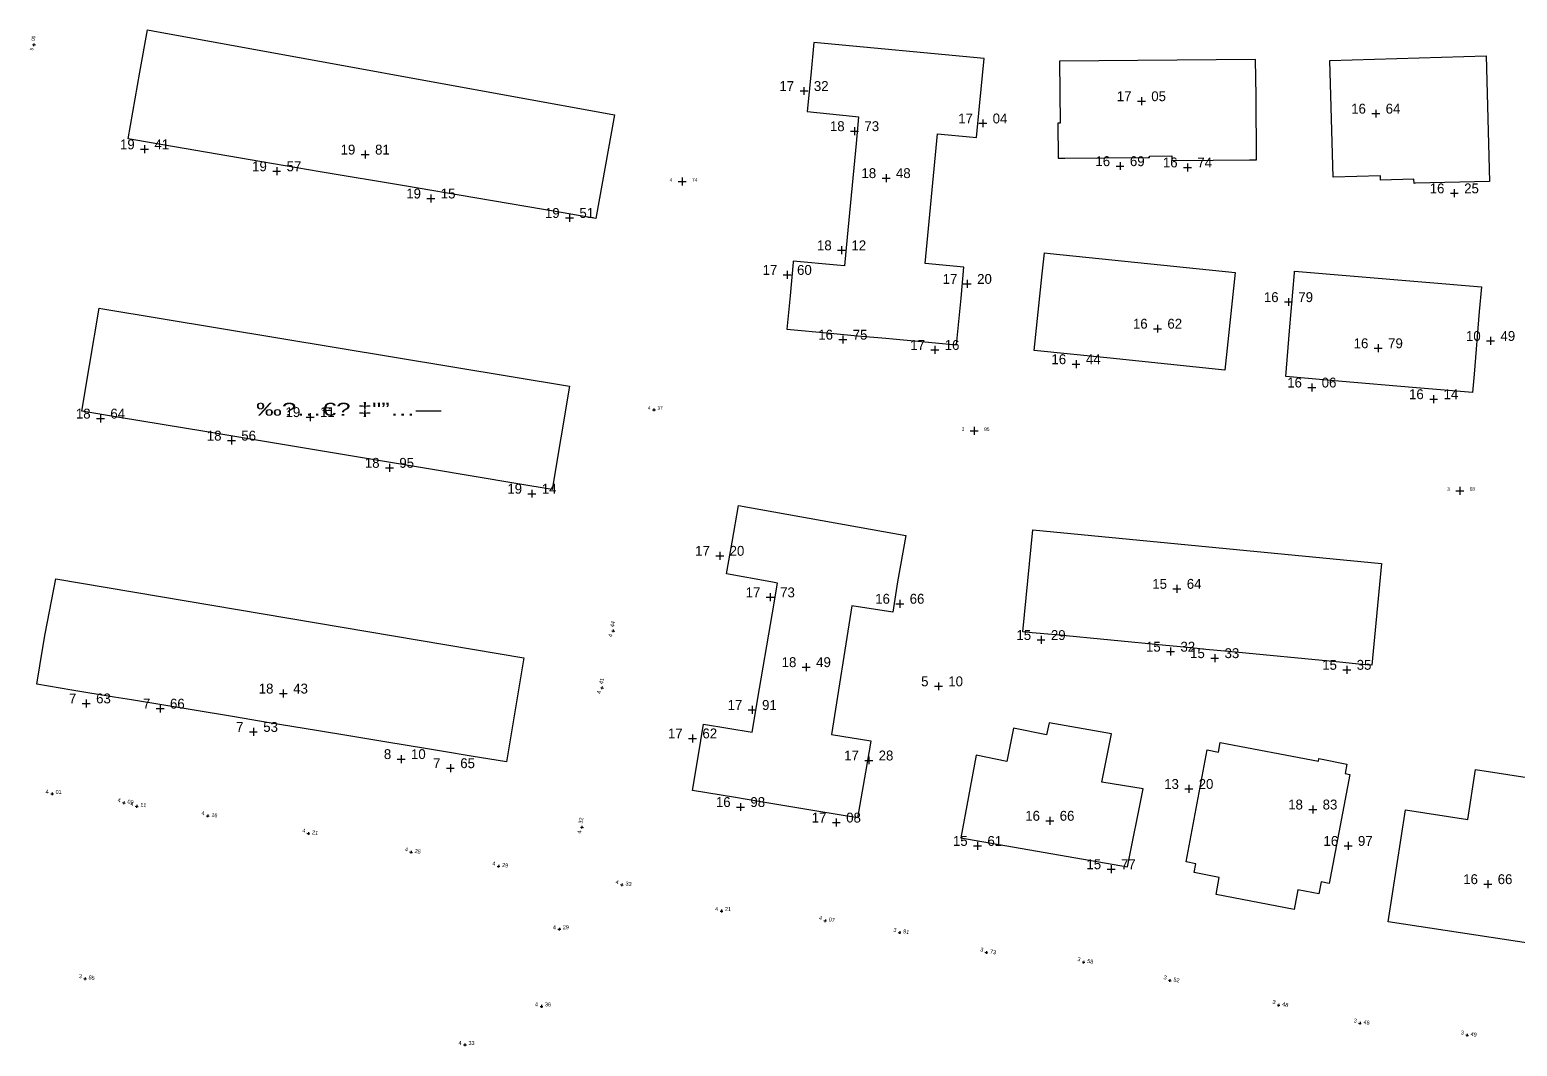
# Model space of a CAD drawing. Header units: inches. Extents: x 254505 to 255520, y 808954 to 809980.
# Drawn here: x 255251.5 to 255401.9, y 809770.6 to 809873.4 of the extents above; entities that cross this region are included whole.
import ezdxf
from ezdxf.enums import TextEntityAlignment as Align

# ---------------------------------------------------------------- set-up
doc = ezdxf.new("R2010")
doc.units = ezdxf.units.IN
doc.header["$MEASUREMENT"] = 0
for name, color, linetype in [('2202', 1, 'Continuous'), ('building levels', 6, 'Continuous'), ('orig buildings', 3, 'Continuous'), ('street levels', 5, 'Continuous')]:
    doc.layers.add(name, color=color, linetype=linetype)
doc.styles.add('hebtxt', font='hebtxt')

# ---------------------------------------------------------------- blocks, each defined once
blk = doc.blocks.new('1505')
for points in [[(-0.4, 0), (0.4, 0)], [(0, 0.4), (0, -0.4)]]:
    blk.add_lwpolyline(points)
at = {"style": 'hebtxt'}
blk.add_attdef('METER', text='', height=2, dxfattribs=at).set_placement((-1, 0), align=Align.RIGHT)
blk.add_attdef('CENTIMETER', (1, 0), '', height=2, dxfattribs=at)
blk = doc.blocks.new('1503')
for points in [[(-0.4, 0), (0.4, 0)], [(0, 0.4), (0, -0.4)]]:
    blk.add_lwpolyline(points)
at = {"style": 'hebtxt'}
blk.add_attdef('METER', text='', height=2, dxfattribs=at).set_placement((-1, 0), align=Align.RIGHT)
blk.add_attdef('CENTIMETER', (1, 0), '', height=2, dxfattribs=at)
blk = doc.blocks.new('2202')
at = {"style": 'hebtxt'}
blk.add_attdef('BLDG_CH', text='', height=2, dxfattribs=at).set_placement((0, 1), align=Align.CENTER)

msp = doc.modelspace()

# ---------------------------------------------------------------- linework, layer by layer
at = {"layer": 'orig buildings'}
for points, elevation in [([(255345.65, 809791.65), (255362.49, 809788.72), (255364.09, 809796.6), (255359.91, 809797.29), (255360.9, 809802.17), (255354.58, 809803.26), (255354.33, 809802.06), (255350.99, 809802.74), (255350.3, 809799.37), (255347.21, 809800), (255345.65, 809791.65)], 17.96), ([(255384.97, 809798.06), (255382.88, 809787.02), (255382.08, 809787.18), (255381.85, 809785.97), (255379.74, 809786.37), (255379.37, 809784.41), (255371.46, 809785.92), (255371.79, 809787.64), (255369.26, 809788.12), (255369.43, 809789.03), (255368.42, 809789.22), (255370.57, 809800.53), (255371.71, 809800.32), (255371.89, 809801.28), (255381.81, 809799.4), (255381.86, 809799.65), (255384.68, 809799.11), (255384.5, 809798.15), (255384.97, 809798.06)], 20.08), ([(255390.61, 809794.46), (255396.91, 809793.49), (255397.68, 809798.54), (255407.05, 809797.11), (255406.05, 809790.6), (255405.35, 809790.71), (255403.49, 809780.91), (255388.87, 809783.15), (255390.61, 809794.46)], 16.87)]:
    msp.add_lwpolyline(points, close=True, dxfattribs=dict(at, elevation=elevation))
for points in [[(255310.64, 809864.76, 20.9), (255308.73, 809854.27, 20.9), (255305.22, 809854.88, 20.89), (255296.51, 809856.37, 20.89), (255289.38, 809857.58, 20.88), (255280.88, 809859.01, 20.87), (255273.77, 809860.22, 20.86), (255264.97, 809861.72, 20.86), (255261.45, 809862.34, 20.85), (255262.63, 809869.08, 20.86), (255263.39, 809873.37, 20.86), (255263.95, 809873.27, 20.86), (255310.64, 809864.76, 20.9)], [(255328.07, 809843.1, 18.7), (255332.46, 809842.69, 18.65), (255335.2, 809842.43, 18.62), (255338.05, 809842.17, 18.59), (255338.76, 809842.1, 18.58), (255341.3, 809841.86, 18.56), (255345.22, 809841.49, 18.51), (255345.67, 809846.24, 18.71), (255345.97, 809849.35, 18.84), (255342.04, 809849.73, 18.81), (255343.29, 809862.86, 18.79), (255346.91, 809862.51, 18.79), (255347.25, 809862.48, 18.79), (255347.55, 809865.66, 18.73), (255348, 809870.47, 18.64), (255330.8, 809872.09, 18.57), (255330.48, 809868.77, 18.66), (255330.12, 809865.09, 18.75), (255334.68, 809864.64, 18.73), (255335.31, 809864.58, 18.73), (255335.06, 809861.87, 18.73), (255334.17, 809852.38, 18.73), (255333.9, 809849.5, 18.73), (255333.1, 809849.57, 18.74), (255328.71, 809849.98, 18.78), (255328.7, 809849.86, 18.78), (255328.39, 809846.47, 18.74), (255328.07, 809843.1, 18.7)], [(255375.46, 809870.38, 18.04), (255355.62, 809870.19, 18.06), (255355.68, 809863.93, 18.22), (255355.45, 809863.93, 18.19), (255355.48, 809860.37, 18.22), (255356.17, 809860.38, 18.22), (255360.24, 809860.42, 18.21), (255364.58, 809860.46, 18.2), (255364.73, 809860.46, 18.2), (255364.73, 809860.59, 19.7), (255367, 809860.61, 19.74), (255367, 809860.14, 17.55), (255371.18, 809860.18, 17.82), (255374.83, 809860.21, 18.05), (255375.56, 809860.22, 18.1), (255375.5, 809866.66, 18.06), (255375.46, 809870.38, 18.04)], [(255399.11, 809858.04, 17.78), (255391.59, 809857.84, 17.84), (255391.48, 809857.83, 17.84), (255391.47, 809858.26, 17.84), (255388.09, 809858.16, 17.68), (255388.08, 809858.61, 17.68), (255383.3, 809858.48, 17.64), (255382.97, 809870.28, 17.73), (255398.76, 809870.72, 17.78)], [(255372.36, 809838.95, 17.47), (255360.75, 809840.15, 17.03), (255353.08, 809840.94, 16.73), (255353.87, 809848.67, 17.39), (255354.1, 809850.82, 17.57), (255354.68, 809850.76, 17.57), (255373.39, 809848.81, 17.55)], [(255397.39, 809836.69, 17.68), (255391.31, 809837.2, 17.71), (255384.2, 809837.8, 17.75), (255378.5, 809838.29, 17.78), (255378.89, 809842.91, 17.85), (255379.39, 809848.8, 17.95), (255379.4, 809848.97, 17.95), (255398.29, 809847.37, 17.7), (255398.08, 809844.88, 17.7), (255397.55, 809838.54, 17.68), (255397.39, 809836.69, 17.68)], [(255306.07, 809837.32, 20.45), (255304.34, 809826.88, 19.76), (255300.87, 809827.45, 19.75), (255291.83, 809828.96, 19.72), (255284.93, 809830.11, 19.69), (255276.64, 809831.49, 19.66), (255269.19, 809832.73, 19.63), (255260.59, 809834.16, 19.6), (255256.77, 809834.79, 19.59), (255257.54, 809839.4, 19.98), (255258.51, 809845.22, 20.47), (255258.9, 809845.16, 20.47), (255306.07, 809837.32, 20.45)], [(255339.26, 809817.55, 18.09), (255338.77, 809814.46, 17.76), (255334.62, 809815.11, 18.54), (255332.58, 809802.08, 18.46), (255336.56, 809801.45, 18.37), (255336.52, 809801.23, 18.36), (255336, 809798.29, 18.14), (255335.19, 809793.65, 17.81), (255331.3, 809794.3, 17.95), (255325.23, 809795.33, 18.16), (255322.86, 809795.72, 18.24), (255318.52, 809796.44, 18.4), (255319.09, 809799.82, 18.49), (255319.64, 809803.13, 18.59), (255324.54, 809802.32, 18.48), (255324.68, 809803.11, 18.48), (255325.09, 809805.56, 18.49), (255326.59, 809814.4, 18.52), (255327.1, 809817.41, 18.53), (255326.44, 809817.53, 18.51), (255321.94, 809818.33, 18.4), (255322.52, 809821.55, 18.38), (255323.18, 809825.26, 18.35), (255340.1, 809822.23, 18.58)], [(255387.21, 809809.09, 16.88), (255386.21, 809809.19, 16.87), (255383.95, 809809.4, 16.86), (255372.73, 809810.48, 16.77), (255370.42, 809810.7, 16.75), (255368.93, 809810.85, 16.74), (255366.37, 809811.09, 16.72), (255355.26, 809812.16, 16.64), (255352.85, 809812.39, 16.62), (255351.93, 809812.48, 16.61), (255352.92, 809822.79, 16.81), (255388.2, 809819.4, 16.69)], [(255299.7, 809799.32, 19.65), (255296.13, 809799.91, 19.66), (255293.34, 809800.37, 19.66), (255291.73, 809800.64, 19.67), (255287.4, 809801.36, 19.68), (255283.97, 809801.92, 19.69), (255280.49, 809802.5, 19.69), (255275.7, 809803.29, 19.71), (255272.01, 809803.9, 19.71), (255268.12, 809804.54, 19.72), (255261.8, 809805.59, 19.74), (255260.05, 809805.88, 19.74), (255255.75, 809806.59, 19.75), (255252.2, 809807.18, 19.76), (255252.82, 809810.9, 19.72), (255253.05, 809812.27, 19.71), (255254.14, 809817.85, 4.37), (255301.45, 809809.84, 19.68), (255299.7, 809799.32, 19.65)]]:
    msp.add_polyline3d(points, close=True, dxfattribs=at)

# ---------------------------------------------------------------- block references
at = {"layer": '2202'}
ref = msp.add_blockref('2202', (255274.39, 809834.34), dxfattribs=at)
ref.add_attrib('BLDG_CH', '‰\x8e…€\x8c ‡"”…—', dxfattribs={"layer": '0', "height": 1.3, "style": 'hebtxt', "width": 1.642489}).set_placement((255274.39, 809834.34), (255293.11, 809834.34), align=Align.FIT)
at = {"layer": 'building levels'}
ref = msp.add_blockref('1505', (255329.79, 809867.18, 17.32), dxfattribs=at)
ref.add_attrib('METER', '17', dxfattribs={"layer": '0', "height": 1, "style": 'hebtxt'}).set_placement((255328.79, 809867.18, 17.32), align=Align.RIGHT)
ref.add_attrib('CENTIMETER', '32', (255330.79, 809867.18, 17.32), dxfattribs={"layer": '0', "height": 1, "style": 'hebtxt'})
ref = msp.add_blockref('1505', (255363.91, 809866.15, 17.05), dxfattribs=at)
ref.add_attrib('METER', '17', dxfattribs={"layer": '0', "height": 1, "style": 'hebtxt'}).set_placement((255362.91, 809866.15, 17.05), align=Align.RIGHT)
ref.add_attrib('CENTIMETER', '05', (255364.91, 809866.15, 17.05), dxfattribs={"layer": '0', "height": 1, "style": 'hebtxt'})
ref = msp.add_blockref('1505', (255387.61, 809864.89, 16.64), dxfattribs=at)
ref.add_attrib('METER', '16', dxfattribs={"layer": '0', "height": 1, "style": 'hebtxt'}).set_placement((255386.61, 809864.89, 16.64), align=Align.RIGHT)
ref.add_attrib('CENTIMETER', '64', (255388.61, 809864.89, 16.64), dxfattribs={"layer": '0', "height": 1, "style": 'hebtxt'})
ref = msp.add_blockref('1505', (255347.87, 809863.91, 17.04), dxfattribs=at)
ref.add_attrib('METER', '17', dxfattribs={"layer": '0', "height": 1, "style": 'hebtxt'}).set_placement((255346.87, 809863.9, 17.04), align=Align.RIGHT)
ref.add_attrib('CENTIMETER', '04', (255348.87, 809863.9, 17.04), dxfattribs={"layer": '0', "height": 1, "style": 'hebtxt'})
ref = msp.add_blockref('1505', (255334.9, 809863.12, 18.73), dxfattribs=at)
ref.add_attrib('METER', '18', dxfattribs={"layer": '0', "height": 1, "style": 'hebtxt'}).set_placement((255333.9, 809863.12, 18.73), align=Align.RIGHT)
ref.add_attrib('CENTIMETER', '73', (255335.9, 809863.12, 18.73), dxfattribs={"layer": '0', "height": 1, "style": 'hebtxt'})
ref = msp.add_blockref('1505', (255263.11, 809861.29, 19.41), dxfattribs=at)
ref.add_attrib('METER', '19', dxfattribs={"layer": '0', "height": 1, "style": 'hebtxt'}).set_placement((255262.11, 809861.28, 19.41), align=Align.RIGHT)
ref.add_attrib('CENTIMETER', '41', (255264.11, 809861.28, 19.41), dxfattribs={"layer": '0', "height": 1, "style": 'hebtxt'})
ref = msp.add_blockref('1505', (255285.42, 809860.75, 19.81), dxfattribs=at)
ref.add_attrib('METER', '19', dxfattribs={"layer": '0', "height": 1, "style": 'hebtxt'}).set_placement((255284.42, 809860.75, 19.81), align=Align.RIGHT)
ref.add_attrib('CENTIMETER', '81', (255286.42, 809860.75, 19.81), dxfattribs={"layer": '0', "height": 1, "style": 'hebtxt'})
ref = msp.add_blockref('1505', (255276.47, 809859.06, 19.57), dxfattribs=at)
ref.add_attrib('METER', '19', dxfattribs={"layer": '0', "height": 1, "style": 'hebtxt'}).set_placement((255275.47, 809859.06, 19.57), align=Align.RIGHT)
ref.add_attrib('CENTIMETER', '57', (255277.47, 809859.06, 19.57), dxfattribs={"layer": '0', "height": 1, "style": 'hebtxt'})
ref = msp.add_blockref('1505', (255361.75, 809859.59, 16.69), dxfattribs=at)
ref.add_attrib('METER', '16', dxfattribs={"layer": '0', "height": 1, "style": 'hebtxt'}).set_placement((255360.75, 809859.58, 16.69), align=Align.RIGHT)
ref.add_attrib('CENTIMETER', '69', (255362.75, 809859.58, 16.69), dxfattribs={"layer": '0', "height": 1, "style": 'hebtxt'})
ref = msp.add_blockref('1505', (255368.57, 809859.45, 16.74), dxfattribs=at)
ref.add_attrib('METER', '16', dxfattribs={"layer": '0', "height": 1, "style": 'hebtxt'}).set_placement((255367.57, 809859.45, 16.74), align=Align.RIGHT)
ref.add_attrib('CENTIMETER', '74', (255369.57, 809859.45, 16.74), dxfattribs={"layer": '0', "height": 1, "style": 'hebtxt'})
ref = msp.add_blockref('1505', (255338.09, 809858.37, 18.48), dxfattribs=at)
ref.add_attrib('METER', '18', dxfattribs={"layer": '0', "height": 1, "style": 'hebtxt'}).set_placement((255337.09, 809858.37, 18.48), align=Align.RIGHT)
ref.add_attrib('CENTIMETER', '48', (255339.09, 809858.37, 18.48), dxfattribs={"layer": '0', "height": 1, "style": 'hebtxt'})
ref = msp.add_blockref('1505', (255292.06, 809856.31, 19.15), dxfattribs=at)
ref.add_attrib('METER', '19', dxfattribs={"layer": '0', "height": 1, "style": 'hebtxt'}).set_placement((255291.06, 809856.31, 19.15), align=Align.RIGHT)
ref.add_attrib('CENTIMETER', '15', (255293.06, 809856.31, 19.15), dxfattribs={"layer": '0', "height": 1, "style": 'hebtxt'})
ref = msp.add_blockref('1505', (255395.55, 809856.84, 16.25), dxfattribs=at)
ref.add_attrib('METER', '16', dxfattribs={"layer": '0', "height": 1, "style": 'hebtxt'}).set_placement((255394.55, 809856.83, 16.25), align=Align.RIGHT)
ref.add_attrib('CENTIMETER', '25', (255396.55, 809856.83, 16.25), dxfattribs={"layer": '0', "height": 1, "style": 'hebtxt'})
ref = msp.add_blockref('1505', (255306.08, 809854.35, 19.51), dxfattribs=at)
ref.add_attrib('METER', '19', dxfattribs={"layer": '0', "height": 1, "style": 'hebtxt'}).set_placement((255305.08, 809854.34, 19.51), align=Align.RIGHT)
ref.add_attrib('CENTIMETER', '51', (255307.08, 809854.34, 19.51), dxfattribs={"layer": '0', "height": 1, "style": 'hebtxt'})
ref = msp.add_blockref('1505', (255333.59, 809851.07, 18.12), dxfattribs=at)
ref.add_attrib('METER', '18', dxfattribs={"layer": '0', "height": 1, "style": 'hebtxt'}).set_placement((255332.59, 809851.07, 18.12), align=Align.RIGHT)
ref.add_attrib('CENTIMETER', '12', (255334.59, 809851.07, 18.12), dxfattribs={"layer": '0', "height": 1, "style": 'hebtxt'})
ref = msp.add_blockref('1505', (255328.09, 809848.59, 17.6), dxfattribs=at)
ref.add_attrib('METER', '17', dxfattribs={"layer": '0', "height": 1, "style": 'hebtxt'}).set_placement((255327.09, 809848.58, 17.6), align=Align.RIGHT)
ref.add_attrib('CENTIMETER', '60', (255329.09, 809848.58, 17.6), dxfattribs={"layer": '0', "height": 1, "style": 'hebtxt'})
ref = msp.add_blockref('1505', (255346.3, 809847.67, 17.2), dxfattribs=at)
ref.add_attrib('METER', '17', dxfattribs={"layer": '0', "height": 1, "style": 'hebtxt'}).set_placement((255345.3, 809847.67, 17.2), align=Align.RIGHT)
ref.add_attrib('CENTIMETER', '20', (255347.3, 809847.67, 17.2), dxfattribs={"layer": '0', "height": 1, "style": 'hebtxt'})
ref = msp.add_blockref('1505', (255378.78, 809845.84, 16.79), dxfattribs=at)
ref.add_attrib('METER', '16', dxfattribs={"layer": '0', "height": 1, "style": 'hebtxt'}).set_placement((255377.78, 809845.83, 16.79), align=Align.RIGHT)
ref.add_attrib('CENTIMETER', '79', (255379.78, 809845.83, 16.79), dxfattribs={"layer": '0', "height": 1, "style": 'hebtxt'})
ref = msp.add_blockref('1505', (255365.54, 809843.14, 16.62), dxfattribs=at)
ref.add_attrib('METER', '16', dxfattribs={"layer": '0', "height": 1, "style": 'hebtxt'}).set_placement((255364.54, 809843.14, 16.62), align=Align.RIGHT)
ref.add_attrib('CENTIMETER', '62', (255366.54, 809843.14, 16.62), dxfattribs={"layer": '0', "height": 1, "style": 'hebtxt'})
ref = msp.add_blockref('1505', (255333.72, 809842.04, 16.75), dxfattribs=at)
ref.add_attrib('METER', '16', dxfattribs={"layer": '0', "height": 1, "style": 'hebtxt'}).set_placement((255332.72, 809842.03, 16.75), align=Align.RIGHT)
ref.add_attrib('CENTIMETER', '75', (255334.72, 809842.03, 16.75), dxfattribs={"layer": '0', "height": 1, "style": 'hebtxt'})
ref = msp.add_blockref('1505', (255343.02, 809840.99, 17.16), dxfattribs=at)
ref.add_attrib('METER', '17', dxfattribs={"layer": '0', "height": 1, "style": 'hebtxt'}).set_placement((255342.02, 809840.99, 17.16), align=Align.RIGHT)
ref.add_attrib('CENTIMETER', '16', (255344.02, 809840.99, 17.16), dxfattribs={"layer": '0', "height": 1, "style": 'hebtxt'})
ref = msp.add_blockref('1505', (255387.86, 809841.16, 16.79), dxfattribs=at)
ref.add_attrib('METER', '16', dxfattribs={"layer": '0', "height": 1, "style": 'hebtxt'}).set_placement((255386.86, 809841.16, 16.79), align=Align.RIGHT)
ref.add_attrib('CENTIMETER', '79', (255388.86, 809841.16, 16.79), dxfattribs={"layer": '0', "height": 1, "style": 'hebtxt'})
ref = msp.add_blockref('1505', (255399.22, 809841.91, 10.49), dxfattribs=at)
ref.add_attrib('METER', '10', dxfattribs={"layer": '0', "height": 1, "style": 'hebtxt'}).set_placement((255398.22, 809841.9, 10.49), align=Align.RIGHT)
ref.add_attrib('CENTIMETER', '49', (255400.22, 809841.9, 10.49), dxfattribs={"layer": '0', "height": 1, "style": 'hebtxt'})
ref = msp.add_blockref('1505', (255357.3, 809839.55, 16.44), dxfattribs=at)
ref.add_attrib('METER', '16', dxfattribs={"layer": '0', "height": 1, "style": 'hebtxt'}).set_placement((255356.3, 809839.55, 16.44), align=Align.RIGHT)
ref.add_attrib('CENTIMETER', '44', (255358.3, 809839.55, 16.44), dxfattribs={"layer": '0', "height": 1, "style": 'hebtxt'})
ref = msp.add_blockref('1505', (255381.14, 809837.19, 16.06), dxfattribs=at)
ref.add_attrib('METER', '16', dxfattribs={"layer": '0', "height": 1, "style": 'hebtxt'}).set_placement((255380.14, 809837.19, 16.06), align=Align.RIGHT)
ref.add_attrib('CENTIMETER', '06', (255382.14, 809837.19, 16.06), dxfattribs={"layer": '0', "height": 1, "style": 'hebtxt'})
ref = msp.add_blockref('1505', (255393.46, 809836.01, 16.14), dxfattribs=at)
ref.add_attrib('METER', '16', dxfattribs={"layer": '0', "height": 1, "style": 'hebtxt'}).set_placement((255392.46, 809836.01, 16.14), align=Align.RIGHT)
ref.add_attrib('CENTIMETER', '14', (255394.46, 809836.01, 16.14), dxfattribs={"layer": '0', "height": 1, "style": 'hebtxt'})
ref = msp.add_blockref('1505', (255258.65, 809834.05, 18.64), dxfattribs=at)
ref.add_attrib('METER', '18', dxfattribs={"layer": '0', "height": 1, "style": 'hebtxt'}).set_placement((255257.65, 809834.05, 18.64), align=Align.RIGHT)
ref.add_attrib('CENTIMETER', '64', (255259.65, 809834.05, 18.64), dxfattribs={"layer": '0', "height": 1, "style": 'hebtxt'})
ref = msp.add_blockref('1505', (255279.85, 809834.2, 19.11), dxfattribs=at)
ref.add_attrib('METER', '19', dxfattribs={"layer": '0', "height": 1, "style": 'hebtxt'}).set_placement((255278.85, 809834.2, 19.11), align=Align.RIGHT)
ref.add_attrib('CENTIMETER', '11', (255280.85, 809834.2, 19.11), dxfattribs={"layer": '0', "height": 1, "style": 'hebtxt'})
ref = msp.add_blockref('1505', (255271.89, 809831.82, 18.56), dxfattribs=at)
ref.add_attrib('METER', '18', dxfattribs={"layer": '0', "height": 1, "style": 'hebtxt'}).set_placement((255270.89, 809831.82, 18.56), align=Align.RIGHT)
ref.add_attrib('CENTIMETER', '56', (255272.89, 809831.82, 18.56), dxfattribs={"layer": '0', "height": 1, "style": 'hebtxt'})
ref = msp.add_blockref('1505', (255287.87, 809829.07, 18.95), dxfattribs=at)
ref.add_attrib('METER', '18', dxfattribs={"layer": '0', "height": 1, "style": 'hebtxt'}).set_placement((255286.87, 809829.07, 18.95), align=Align.RIGHT)
ref.add_attrib('CENTIMETER', '95', (255288.87, 809829.07, 18.95), dxfattribs={"layer": '0', "height": 1, "style": 'hebtxt'})
ref = msp.add_blockref('1505', (255302.28, 809826.45, 19.14), dxfattribs=at)
ref.add_attrib('METER', '19', dxfattribs={"layer": '0', "height": 1, "style": 'hebtxt'}).set_placement((255301.28, 809826.45, 19.14), align=Align.RIGHT)
ref.add_attrib('CENTIMETER', '14', (255303.28, 809826.45, 19.14), dxfattribs={"layer": '0', "height": 1, "style": 'hebtxt'})
ref = msp.add_blockref('1505', (255321.27, 809820.17, 17.2), dxfattribs=at)
ref.add_attrib('METER', '17', dxfattribs={"layer": '0', "height": 1, "style": 'hebtxt'}).set_placement((255320.27, 809820.17, 17.2), align=Align.RIGHT)
ref.add_attrib('CENTIMETER', '20', (255322.27, 809820.17, 17.2), dxfattribs={"layer": '0', "height": 1, "style": 'hebtxt'})
ref = msp.add_blockref('1505', (255367.5, 809816.83, 15.64), dxfattribs=at)
ref.add_attrib('METER', '15', dxfattribs={"layer": '0', "height": 1, "style": 'hebtxt'}).set_placement((255366.5, 809816.83, 15.64), align=Align.RIGHT)
ref.add_attrib('CENTIMETER', '64', (255368.5, 809816.83, 15.64), dxfattribs={"layer": '0', "height": 1, "style": 'hebtxt'})
ref = msp.add_blockref('1505', (255326.38, 809815.98, 17.73), dxfattribs=at)
ref.add_attrib('METER', '17', dxfattribs={"layer": '0', "height": 1, "style": 'hebtxt'}).set_placement((255325.38, 809815.97, 17.73), align=Align.RIGHT)
ref.add_attrib('CENTIMETER', '73', (255327.38, 809815.97, 17.73), dxfattribs={"layer": '0', "height": 1, "style": 'hebtxt'})
ref = msp.add_blockref('1505', (255339.48, 809815.32, 16.66), dxfattribs=at)
ref.add_attrib('METER', '16', dxfattribs={"layer": '0', "height": 1, "style": 'hebtxt'}).set_placement((255338.48, 809815.32, 16.66), align=Align.RIGHT)
ref.add_attrib('CENTIMETER', '66', (255340.48, 809815.32, 16.66), dxfattribs={"layer": '0', "height": 1, "style": 'hebtxt'})
ref = msp.add_blockref('1505', (255353.76, 809811.66, 15.29), dxfattribs=at)
ref.add_attrib('METER', '15', dxfattribs={"layer": '0', "height": 1, "style": 'hebtxt'}).set_placement((255352.76, 809811.65, 15.29), align=Align.RIGHT)
ref.add_attrib('CENTIMETER', '29', (255354.76, 809811.65, 15.29), dxfattribs={"layer": '0', "height": 1, "style": 'hebtxt'})
ref = msp.add_blockref('1505', (255366.86, 809810.48, 15.32), dxfattribs=at)
ref.add_attrib('METER', '15', dxfattribs={"layer": '0', "height": 1, "style": 'hebtxt'}).set_placement((255365.86, 809810.47, 15.32), align=Align.RIGHT)
ref.add_attrib('CENTIMETER', '32', (255367.86, 809810.47, 15.32), dxfattribs={"layer": '0', "height": 1, "style": 'hebtxt'})
ref = msp.add_blockref('1505', (255371.32, 809809.82, 15.33), dxfattribs=at)
ref.add_attrib('METER', '15', dxfattribs={"layer": '0', "height": 1, "style": 'hebtxt'}).set_placement((255370.32, 809809.82, 15.33), align=Align.RIGHT)
ref.add_attrib('CENTIMETER', '33', (255372.32, 809809.82, 15.33), dxfattribs={"layer": '0', "height": 1, "style": 'hebtxt'})
ref = msp.add_blockref('1505', (255330.02, 809808.91, 18.49), dxfattribs=at)
ref.add_attrib('METER', '18', dxfattribs={"layer": '0', "height": 1, "style": 'hebtxt'}).set_placement((255329.02, 809808.91, 18.49), align=Align.RIGHT)
ref.add_attrib('CENTIMETER', '49', (255331.02, 809808.91, 18.49), dxfattribs={"layer": '0', "height": 1, "style": 'hebtxt'})
ref = msp.add_blockref('1505', (255384.68, 809808.64, 15.35), dxfattribs=at)
ref.add_attrib('METER', '15', dxfattribs={"layer": '0', "height": 1, "style": 'hebtxt'}).set_placement((255383.68, 809808.64, 15.35), align=Align.RIGHT)
ref.add_attrib('CENTIMETER', '35', (255385.68, 809808.64, 15.35), dxfattribs={"layer": '0', "height": 1, "style": 'hebtxt'})
ref = msp.add_blockref('1505', (255277.14, 809806.24, 18.43), dxfattribs=at)
ref.add_attrib('METER', '18', dxfattribs={"layer": '0', "height": 1, "style": 'hebtxt'}).set_placement((255276.14, 809806.24, 18.43), align=Align.RIGHT)
ref.add_attrib('CENTIMETER', '43', (255278.14, 809806.24, 18.43), dxfattribs={"layer": '0', "height": 1, "style": 'hebtxt'})
ref = msp.add_blockref('1505', (255343.38, 809806.97, 5.1), dxfattribs=at)
ref.add_attrib('METER', '5', dxfattribs={"layer": '0', "height": 1, "style": 'hebtxt'}).set_placement((255342.38, 809806.97, 5.1), align=Align.RIGHT)
ref.add_attrib('CENTIMETER', '10', (255344.38, 809806.97, 5.1), dxfattribs={"layer": '0', "height": 1, "style": 'hebtxt'})
ref = msp.add_blockref('1505', (255257.21, 809805.24, 7.63), dxfattribs=at)
ref.add_attrib('METER', '7', dxfattribs={"layer": '0', "height": 1, "style": 'hebtxt'}).set_placement((255256.21, 809805.24, 7.63), align=Align.RIGHT)
ref.add_attrib('CENTIMETER', '63', (255258.21, 809805.24, 7.63), dxfattribs={"layer": '0', "height": 1, "style": 'hebtxt'})
ref = msp.add_blockref('1505', (255264.68, 809804.72, 7.66), dxfattribs=at)
ref.add_attrib('METER', '7', dxfattribs={"layer": '0', "height": 1, "style": 'hebtxt'}).set_placement((255263.68, 809804.71, 7.66), align=Align.RIGHT)
ref.add_attrib('CENTIMETER', '66', (255265.68, 809804.71, 7.66), dxfattribs={"layer": '0', "height": 1, "style": 'hebtxt'})
ref = msp.add_blockref('1505', (255324.55, 809804.59, 17.91), dxfattribs=at)
ref.add_attrib('METER', '17', dxfattribs={"layer": '0', "height": 1, "style": 'hebtxt'}).set_placement((255323.55, 809804.58, 17.91), align=Align.RIGHT)
ref.add_attrib('CENTIMETER', '91', (255325.55, 809804.58, 17.91), dxfattribs={"layer": '0', "height": 1, "style": 'hebtxt'})
ref = msp.add_blockref('1505', (255274.11, 809802.36, 7.53), dxfattribs=at)
ref.add_attrib('METER', '7', dxfattribs={"layer": '0', "height": 1, "style": 'hebtxt'}).set_placement((255273.11, 809802.36, 7.53), align=Align.RIGHT)
ref.add_attrib('CENTIMETER', '53', (255275.11, 809802.36, 7.53), dxfattribs={"layer": '0', "height": 1, "style": 'hebtxt'})
ref = msp.add_blockref('1505', (255318.52, 809801.7, 17.62), dxfattribs=at)
ref.add_attrib('METER', '17', dxfattribs={"layer": '0', "height": 1, "style": 'hebtxt'}).set_placement((255317.52, 809801.7, 17.62), align=Align.RIGHT)
ref.add_attrib('CENTIMETER', '62', (255319.52, 809801.7, 17.62), dxfattribs={"layer": '0', "height": 1, "style": 'hebtxt'})
ref = msp.add_blockref('1505', (255289.05, 809799.61, 8.1), dxfattribs=at)
ref.add_attrib('METER', '8', dxfattribs={"layer": '0', "height": 1, "style": 'hebtxt'}).set_placement((255288.05, 809799.61, 8.1), align=Align.RIGHT)
ref.add_attrib('CENTIMETER', '10', (255290.05, 809799.61, 8.1), dxfattribs={"layer": '0', "height": 1, "style": 'hebtxt'})
ref = msp.add_blockref('1505', (255294.03, 809798.69, 7.65), dxfattribs=at)
ref.add_attrib('METER', '7', dxfattribs={"layer": '0', "height": 1, "style": 'hebtxt'}).set_placement((255293.03, 809798.69, 7.65), align=Align.RIGHT)
ref.add_attrib('CENTIMETER', '65', (255295.03, 809798.69, 7.65), dxfattribs={"layer": '0', "height": 1, "style": 'hebtxt'})
ref = msp.add_blockref('1505', (255336.34, 809799.48, 17.28), dxfattribs=at)
ref.add_attrib('METER', '17', dxfattribs={"layer": '0', "height": 1, "style": 'hebtxt'}).set_placement((255335.34, 809799.47, 17.28), align=Align.RIGHT)
ref.add_attrib('CENTIMETER', '28', (255337.34, 809799.47, 17.28), dxfattribs={"layer": '0', "height": 1, "style": 'hebtxt'})
ref = msp.add_blockref('1505', (255368.7, 809796.6, 13.2), dxfattribs=at)
ref.add_attrib('METER', '13', dxfattribs={"layer": '0', "height": 1, "style": 'hebtxt'}).set_placement((255367.7, 809796.59, 13.2), align=Align.RIGHT)
ref.add_attrib('CENTIMETER', '20', (255369.7, 809796.59, 13.2), dxfattribs={"layer": '0', "height": 1, "style": 'hebtxt'})
ref = msp.add_blockref('1505', (255323.37, 809794.76, 16.98), dxfattribs=at)
ref.add_attrib('METER', '16', dxfattribs={"layer": '0', "height": 1, "style": 'hebtxt'}).set_placement((255322.37, 809794.76, 16.98), align=Align.RIGHT)
ref.add_attrib('CENTIMETER', '98', (255324.37, 809794.76, 16.98), dxfattribs={"layer": '0', "height": 1, "style": 'hebtxt'})
ref = msp.add_blockref('1505', (255381.24, 809794.51, 18.83), dxfattribs=at)
ref.add_attrib('METER', '18', dxfattribs={"layer": '0', "height": 1, "style": 'hebtxt'}).set_placement((255380.24, 809794.51, 18.83), align=Align.RIGHT)
ref.add_attrib('CENTIMETER', '83', (255382.24, 809794.51, 18.83), dxfattribs={"layer": '0', "height": 1, "style": 'hebtxt'})
ref = msp.add_blockref('1505', (255333.06, 809793.19, 17.08), dxfattribs=at)
ref.add_attrib('METER', '17', dxfattribs={"layer": '0', "height": 1, "style": 'hebtxt'}).set_placement((255332.06, 809793.19, 17.08), align=Align.RIGHT)
ref.add_attrib('CENTIMETER', '08', (255334.06, 809793.19, 17.08), dxfattribs={"layer": '0', "height": 1, "style": 'hebtxt'})
ref = msp.add_blockref('1505', (255354.65, 809793.37, 16.66), dxfattribs=at)
ref.add_attrib('METER', '16', dxfattribs={"layer": '0', "height": 1, "style": 'hebtxt'}).set_placement((255353.65, 809793.37, 16.66), align=Align.RIGHT)
ref.add_attrib('CENTIMETER', '66', (255355.65, 809793.37, 16.66), dxfattribs={"layer": '0', "height": 1, "style": 'hebtxt'})
ref = msp.add_blockref('1505', (255347.34, 809790.84, 15.61), dxfattribs=at)
ref.add_attrib('METER', '15', dxfattribs={"layer": '0', "height": 1, "style": 'hebtxt'}).set_placement((255346.34, 809790.83, 15.61), align=Align.RIGHT)
ref.add_attrib('CENTIMETER', '61', (255348.34, 809790.83, 15.61), dxfattribs={"layer": '0', "height": 1, "style": 'hebtxt'})
ref = msp.add_blockref('1505', (255384.81, 809790.84, 16.97), dxfattribs=at)
ref.add_attrib('METER', '16', dxfattribs={"layer": '0', "height": 1, "style": 'hebtxt'}).set_placement((255383.81, 809790.83, 16.97), align=Align.RIGHT)
ref.add_attrib('CENTIMETER', '97', (255385.81, 809790.83, 16.97), dxfattribs={"layer": '0', "height": 1, "style": 'hebtxt'})
ref = msp.add_blockref('1505', (255360.84, 809788.48, 15.77), dxfattribs=at)
ref.add_attrib('METER', '15', dxfattribs={"layer": '0', "height": 1, "style": 'hebtxt'}).set_placement((255359.84, 809788.47, 15.77), align=Align.RIGHT)
ref.add_attrib('CENTIMETER', '77', (255361.84, 809788.47, 15.77), dxfattribs={"layer": '0', "height": 1, "style": 'hebtxt'})
ref = msp.add_blockref('1505', (255398.94, 809786.96, 16.66), dxfattribs=at)
ref.add_attrib('METER', '16', dxfattribs={"layer": '0', "height": 1, "style": 'hebtxt'}).set_placement((255397.94, 809786.96, 16.66), align=Align.RIGHT)
ref.add_attrib('CENTIMETER', '66', (255399.94, 809786.96, 16.66), dxfattribs={"layer": '0', "height": 1, "style": 'hebtxt'})
at = {"layer": 'street levels'}
ref = msp.add_blockref('1503', (255251.93, 809871.86, -5.61), dxfattribs=dict(at, xscale=0.35, yscale=0.35, zscale=0.35, rotation=80.67063101294988))
ref.add_attrib('METER', '5', dxfattribs={"layer": '0', "height": 0.35, "rotation": 80.6706, "style": 'hebtxt'}).set_placement((255251.88, 809871.52, -5.61), align=Align.RIGHT)
ref.add_attrib('CENTIMETER', '00', (255251.99, 809872.21, -5.61), dxfattribs={"layer": '0', "height": 0.35, "rotation": 80.6706, "style": 'hebtxt'})
ref = msp.add_blockref('1503', (255317.47, 809858.02, 4.74), dxfattribs=at)
ref.add_attrib('METER', '4', dxfattribs={"layer": '0', "height": 0.35, "style": 'hebtxt'}).set_placement((255316.47, 809858.02, 4.74), align=Align.RIGHT)
ref.add_attrib('CENTIMETER', '74', (255318.47, 809858.02, 4.74), dxfattribs={"layer": '0', "height": 0.35, "style": 'hebtxt'})
ref = msp.add_blockref('1503', (255314.62, 809834.94, 4.37), dxfattribs=dict(at, xscale=0.35, yscale=0.35, zscale=0.35))
ref.add_attrib('METER', '4', dxfattribs={"layer": '0', "height": 0.35, "style": 'hebtxt'}).set_placement((255314.27, 809834.94, 4.37), align=Align.RIGHT)
ref.add_attrib('CENTIMETER', '37', (255314.97, 809834.94, 4.37), dxfattribs={"layer": '0', "height": 0.35, "style": 'hebtxt'})
ref = msp.add_blockref('1503', (255347.01, 809832.8, 3.85), dxfattribs=at)
ref.add_attrib('METER', '3', dxfattribs={"layer": '0', "height": 0.35, "style": 'hebtxt'}).set_placement((255346.01, 809832.8, 3.85), align=Align.RIGHT)
ref.add_attrib('CENTIMETER', '85', (255348.01, 809832.8, 3.85), dxfattribs={"layer": '0', "height": 0.35, "style": 'hebtxt'})
ref = msp.add_blockref('1503', (255396.1, 809826.75, 3.68), dxfattribs=at)
ref.add_attrib('METER', '3', dxfattribs={"layer": '0', "height": 0.35, "style": 'hebtxt'}).set_placement((255395.1, 809826.75, 3.68), align=Align.RIGHT)
ref.add_attrib('CENTIMETER', '68', (255397.1, 809826.75, 3.68), dxfattribs={"layer": '0', "height": 0.35, "style": 'hebtxt'})
ref = msp.add_blockref('1503', (255310.51, 809812.57, 4.51), dxfattribs=dict(at, xscale=0.35, yscale=0.35, zscale=0.35, rotation=79.5410467506777))
ref.add_attrib('METER', '4', dxfattribs={"layer": '0', "height": 0.4, "rotation": 79.541, "style": 'hebtxt'}).set_placement((255310.44, 809812.23, 4.51), align=Align.RIGHT)
ref.add_attrib('CENTIMETER', '44', (255310.57, 809812.92, 4.51), dxfattribs={"layer": '0', "height": 0.4, "rotation": 79.541, "style": 'hebtxt'})
ref = msp.add_blockref('1503', (255309.37, 809806.82, 4.49), dxfattribs=dict(at, xscale=0.35, yscale=0.35, zscale=0.35, rotation=77.23787650934693))
ref.add_attrib('METER', '4', dxfattribs={"layer": '0', "height": 0.4, "rotation": 77.2379, "style": 'hebtxt'}).set_placement((255309.29, 809806.47, 4.49), align=Align.RIGHT)
ref.add_attrib('CENTIMETER', '41', (255309.45, 809807.16, 4.49), dxfattribs={"layer": '0', "height": 0.4, "rotation": 77.2379, "style": 'hebtxt'})
ref = msp.add_blockref('1503', (255253.76, 809796.1, 4.18), dxfattribs=dict(at, xscale=0.35, yscale=0.35, zscale=0.35, rotation=359.7936150652278))
ref.add_attrib('METER', '4', dxfattribs={"layer": '0', "height": 0.4, "rotation": 359.7936, "style": 'hebtxt'}).set_placement((255253.41, 809796.1, 4.18), align=Align.RIGHT)
ref.add_attrib('CENTIMETER', '01', (255254.11, 809796.09, 4.18), dxfattribs={"layer": '0', "height": 0.4, "rotation": 359.7936, "style": 'hebtxt'})
ref = msp.add_blockref('1503', (255261.01, 809795.18), dxfattribs=dict(at, xscale=0.3499999999999999, yscale=0.3499999999999999, zscale=0.3499999999999999, rotation=351.1413282175208))
ref.add_attrib('METER', '4', dxfattribs={"layer": '0', "height": 0.4, "rotation": 351.1413, "style": 'hebtxt'}).set_placement((255260.67, 809795.23), align=Align.RIGHT)
ref.add_attrib('CENTIMETER', '09', (255261.36, 809795.12), dxfattribs={"layer": '0', "height": 0.4, "rotation": 351.1413, "style": 'hebtxt'})
ref = msp.add_blockref('1503', (255262.31, 809794.83, 4.27), dxfattribs=dict(at, xscale=0.35, yscale=0.35, zscale=0.35, rotation=354.2011651111628))
ref.add_attrib('METER', '4', dxfattribs={"layer": '0', "height": 0.4, "rotation": 354.2012, "style": 'hebtxt'}).set_placement((255261.96, 809794.87, 4.27), align=Align.RIGHT)
ref.add_attrib('CENTIMETER', '11', (255262.66, 809794.8, 4.27), dxfattribs={"layer": '0', "height": 0.4, "rotation": 354.2012, "style": 'hebtxt'})
ref = msp.add_blockref('1503', (255269.49, 809793.86), dxfattribs=dict(at, xscale=0.35, yscale=0.35, zscale=0.35, rotation=350.5829975929087))
ref.add_attrib('METER', '4', dxfattribs={"layer": '0', "height": 0.4, "rotation": 350.583, "style": 'hebtxt'}).set_placement((255269.14, 809793.92), align=Align.RIGHT)
ref.add_attrib('CENTIMETER', '16', (255269.84, 809793.8), dxfattribs={"layer": '0', "height": 0.4, "rotation": 350.583, "style": 'hebtxt'})
ref = msp.add_blockref('1503', (255307.34, 809792.71, 4.39), dxfattribs=dict(at, xscale=0.3499999999999998, yscale=0.3499999999999998, zscale=0.3499999999999998, rotation=81.49775432260034))
ref.add_attrib('METER', '4', dxfattribs={"layer": '0', "height": 0.4, "rotation": 81.4978, "style": 'hebtxt'}).set_placement((255307.29, 809792.36, 4.39), align=Align.RIGHT)
ref.add_attrib('CENTIMETER', '32', (255307.39, 809793.06, 4.39), dxfattribs={"layer": '0', "height": 0.4, "rotation": 81.4978, "style": 'hebtxt'})
ref = msp.add_blockref('1503', (255279.67, 809792.08), dxfattribs=dict(at, xscale=0.35, yscale=0.35, zscale=0.35, rotation=349.880337431169))
ref.add_attrib('METER', '4', dxfattribs={"layer": '0', "height": 0.4, "rotation": 349.8803, "style": 'hebtxt'}).set_placement((255279.33, 809792.14), align=Align.RIGHT)
ref.add_attrib('CENTIMETER', '21', (255280.02, 809792.02), dxfattribs={"layer": '0', "height": 0.4, "rotation": 349.8803, "style": 'hebtxt'})
ref = msp.add_blockref('1503', (255290.05, 809790.19), dxfattribs=dict(at, xscale=0.35, yscale=0.35, zscale=0.35, rotation=350.3327399776796))
ref.add_attrib('METER', '4', dxfattribs={"layer": '0', "height": 0.4, "rotation": 350.3327, "style": 'hebtxt'}).set_placement((255289.71, 809790.25), align=Align.RIGHT)
ref.add_attrib('CENTIMETER', '25', (255290.4, 809790.13), dxfattribs={"layer": '0', "height": 0.4, "rotation": 350.3327, "style": 'hebtxt'})
ref = msp.add_blockref('1503', (255298.9, 809788.77), dxfattribs=dict(at, xscale=0.35, yscale=0.35, zscale=0.35, rotation=351.1739992719847))
ref.add_attrib('METER', '4', dxfattribs={"layer": '0', "height": 0.4, "rotation": 351.174, "style": 'hebtxt'}).set_placement((255298.55, 809788.82), align=Align.RIGHT)
ref.add_attrib('CENTIMETER', '29', (255299.24, 809788.72), dxfattribs={"layer": '0', "height": 0.4, "rotation": 351.174, "style": 'hebtxt'})
ref = msp.add_blockref('1503', (255311.37, 809786.89), dxfattribs=dict(at, xscale=0.3500000000000001, yscale=0.3500000000000001, zscale=0.3500000000000001, rotation=350.6866653800141))
ref.add_attrib('METER', '4', dxfattribs={"layer": '0', "height": 0.4, "rotation": 350.6867, "style": 'hebtxt'}).set_placement((255311.03, 809786.95), align=Align.RIGHT)
ref.add_attrib('CENTIMETER', '33', (255311.72, 809786.84), dxfattribs={"layer": '0', "height": 0.4, "rotation": 350.6867, "style": 'hebtxt'})
ref = msp.add_blockref('1503', (255321.45, 809784.24), dxfattribs=dict(at, xscale=0.35, yscale=0.35, zscale=0.35, rotation=359.8591206589493))
ref.add_attrib('METER', '4', dxfattribs={"layer": '0', "height": 0.4, "rotation": 359.8591, "style": 'hebtxt'}).set_placement((255321.1, 809784.24), align=Align.RIGHT)
ref.add_attrib('CENTIMETER', '21', (255321.8, 809784.24), dxfattribs={"layer": '0', "height": 0.4, "rotation": 359.8591, "style": 'hebtxt'})
ref = msp.add_blockref('1503', (255331.93, 809783.26), dxfattribs=dict(at, xscale=0.3499999999999998, yscale=0.3499999999999998, zscale=0.3499999999999998, rotation=350.4617658685029))
ref.add_attrib('METER', '4', dxfattribs={"layer": '0', "height": 0.4, "rotation": 350.4618, "style": 'hebtxt'}).set_placement((255331.58, 809783.31), align=Align.RIGHT)
ref.add_attrib('CENTIMETER', '07', (255332.27, 809783.2), dxfattribs={"layer": '0', "height": 0.4, "rotation": 350.4618, "style": 'hebtxt'})
ref = msp.add_blockref('1503', (255305.05, 809782.4, 4.37), dxfattribs=dict(at, xscale=0.35, yscale=0.35, zscale=0.35, rotation=359.8591206589493))
ref.add_attrib('METER', '4', dxfattribs={"layer": '0', "height": 0.4, "rotation": 359.8591, "style": 'hebtxt'}).set_placement((255304.7, 809782.4, 4.37), align=Align.RIGHT)
ref.add_attrib('CENTIMETER', '29', (255305.4, 809782.4, 4.37), dxfattribs={"layer": '0', "height": 0.4, "rotation": 359.8591, "style": 'hebtxt'})
ref = msp.add_blockref('1503', (255339.46, 809782.06), dxfattribs=dict(at, xscale=0.35, yscale=0.35, zscale=0.35, rotation=350.9031703953111))
ref.add_attrib('METER', '3', dxfattribs={"layer": '0', "height": 0.4, "rotation": 350.9032, "style": 'hebtxt'}).set_placement((255339.11, 809782.11), align=Align.RIGHT)
ref.add_attrib('CENTIMETER', '91', (255339.8, 809782), dxfattribs={"layer": '0', "height": 0.4, "rotation": 350.9032, "style": 'hebtxt'})
ref = msp.add_blockref('1503', (255348.23, 809780.04), dxfattribs=dict(at, xscale=0.35, yscale=0.35, zscale=0.35, rotation=348.8591206587274))
ref.add_attrib('METER', '3', dxfattribs={"layer": '0', "height": 0.4, "rotation": 348.8591, "style": 'hebtxt'}).set_placement((255347.89, 809780.11), align=Align.RIGHT)
ref.add_attrib('CENTIMETER', '73', (255348.57, 809779.97), dxfattribs={"layer": '0', "height": 0.4, "rotation": 348.8591, "style": 'hebtxt'})
ref = msp.add_blockref('1503', (255358.06, 809779.07), dxfattribs=dict(at, xscale=0.35, yscale=0.35, zscale=0.35, rotation=349.3518515742691))
ref.add_attrib('METER', '3', dxfattribs={"layer": '0', "height": 0.4, "rotation": 349.3519, "style": 'hebtxt'}).set_placement((255357.72, 809779.14), align=Align.RIGHT)
ref.add_attrib('CENTIMETER', '58', (255358.4, 809779.01), dxfattribs={"layer": '0', "height": 0.4, "rotation": 349.3519, "style": 'hebtxt'})
ref = msp.add_blockref('1503', (255257.09, 809777.39, 4.01), dxfattribs=dict(at, xscale=0.35, yscale=0.35, zscale=0.35, rotation=352.7234713734059))
ref.add_attrib('METER', '3', dxfattribs={"layer": '0', "height": 0.4, "rotation": 352.7235, "style": 'hebtxt'}).set_placement((255256.74, 809777.43, 4.01), align=Align.RIGHT)
ref.add_attrib('CENTIMETER', '85', (255257.43, 809777.34, 4.01), dxfattribs={"layer": '0', "height": 0.4, "rotation": 352.7235, "style": 'hebtxt'})
ref = msp.add_blockref('1503', (255366.77, 809777.22), dxfattribs=dict(at, xscale=0.35, yscale=0.35, zscale=0.35, rotation=347.5457943162442))
ref.add_attrib('METER', '3', dxfattribs={"layer": '0', "height": 0.4, "rotation": 347.5458, "style": 'hebtxt'}).set_placement((255366.43, 809777.29), align=Align.RIGHT)
ref.add_attrib('CENTIMETER', '52', (255367.12, 809777.14), dxfattribs={"layer": '0', "height": 0.4, "rotation": 347.5458, "style": 'hebtxt'})
ref = msp.add_blockref('1503', (255303.24, 809774.6, 4.43), dxfattribs=dict(at, xscale=0.35, yscale=0.35, zscale=0.35, rotation=359.8591206589493))
ref.add_attrib('METER', '4', dxfattribs={"layer": '0', "height": 0.4, "rotation": 359.8591, "style": 'hebtxt'}).set_placement((255302.89, 809774.6, 4.43), align=Align.RIGHT)
ref.add_attrib('CENTIMETER', '36', (255303.59, 809774.6, 4.43), dxfattribs={"layer": '0', "height": 0.4, "rotation": 359.8591, "style": 'hebtxt'})
ref = msp.add_blockref('1503', (255377.78, 809774.73), dxfattribs=dict(at, xscale=0.35, yscale=0.35, zscale=0.35, rotation=347.4406412719432))
ref.add_attrib('METER', '3', dxfattribs={"layer": '0', "height": 0.4, "rotation": 347.4406, "style": 'hebtxt'}).set_placement((255377.44, 809774.8), align=Align.RIGHT)
ref.add_attrib('CENTIMETER', '48', (255378.12, 809774.65), dxfattribs={"layer": '0', "height": 0.4, "rotation": 347.4406, "style": 'hebtxt'})
ref = msp.add_blockref('1503', (255386.01, 809772.89), dxfattribs=dict(at, xscale=0.35, yscale=0.35, zscale=0.35, rotation=350.6380874170181))
ref.add_attrib('METER', '3', dxfattribs={"layer": '0', "height": 0.4, "rotation": 350.6381, "style": 'hebtxt'}).set_placement((255385.66, 809772.94), align=Align.RIGHT)
ref.add_attrib('CENTIMETER', '46', (255386.35, 809772.83), dxfattribs={"layer": '0', "height": 0.4, "rotation": 350.6381, "style": 'hebtxt'})
ref = msp.add_blockref('1503', (255295.51, 809770.7), dxfattribs=dict(at, xscale=0.35, yscale=0.35, zscale=0.35, rotation=359.8591206589493))
ref.add_attrib('METER', '4', dxfattribs={"layer": '0', "height": 0.4, "rotation": 359.8591, "style": 'hebtxt'}).set_placement((255295.16, 809770.7), align=Align.RIGHT)
ref.add_attrib('CENTIMETER', '33', (255295.86, 809770.7), dxfattribs={"layer": '0', "height": 0.4, "rotation": 359.8591, "style": 'hebtxt'})
ref = msp.add_blockref('1503', (255396.84, 809771.68), dxfattribs=dict(at, xscale=0.35, yscale=0.35, zscale=0.35, rotation=350.7900448367714))
ref.add_attrib('METER', '3', dxfattribs={"layer": '0', "height": 0.4, "rotation": 350.79, "style": 'hebtxt'}).set_placement((255396.49, 809771.73), align=Align.RIGHT)
ref.add_attrib('CENTIMETER', '49', (255397.18, 809771.62), dxfattribs={"layer": '0', "height": 0.4, "rotation": 350.79, "style": 'hebtxt'})

doc.saveas('drawing.dxf')
